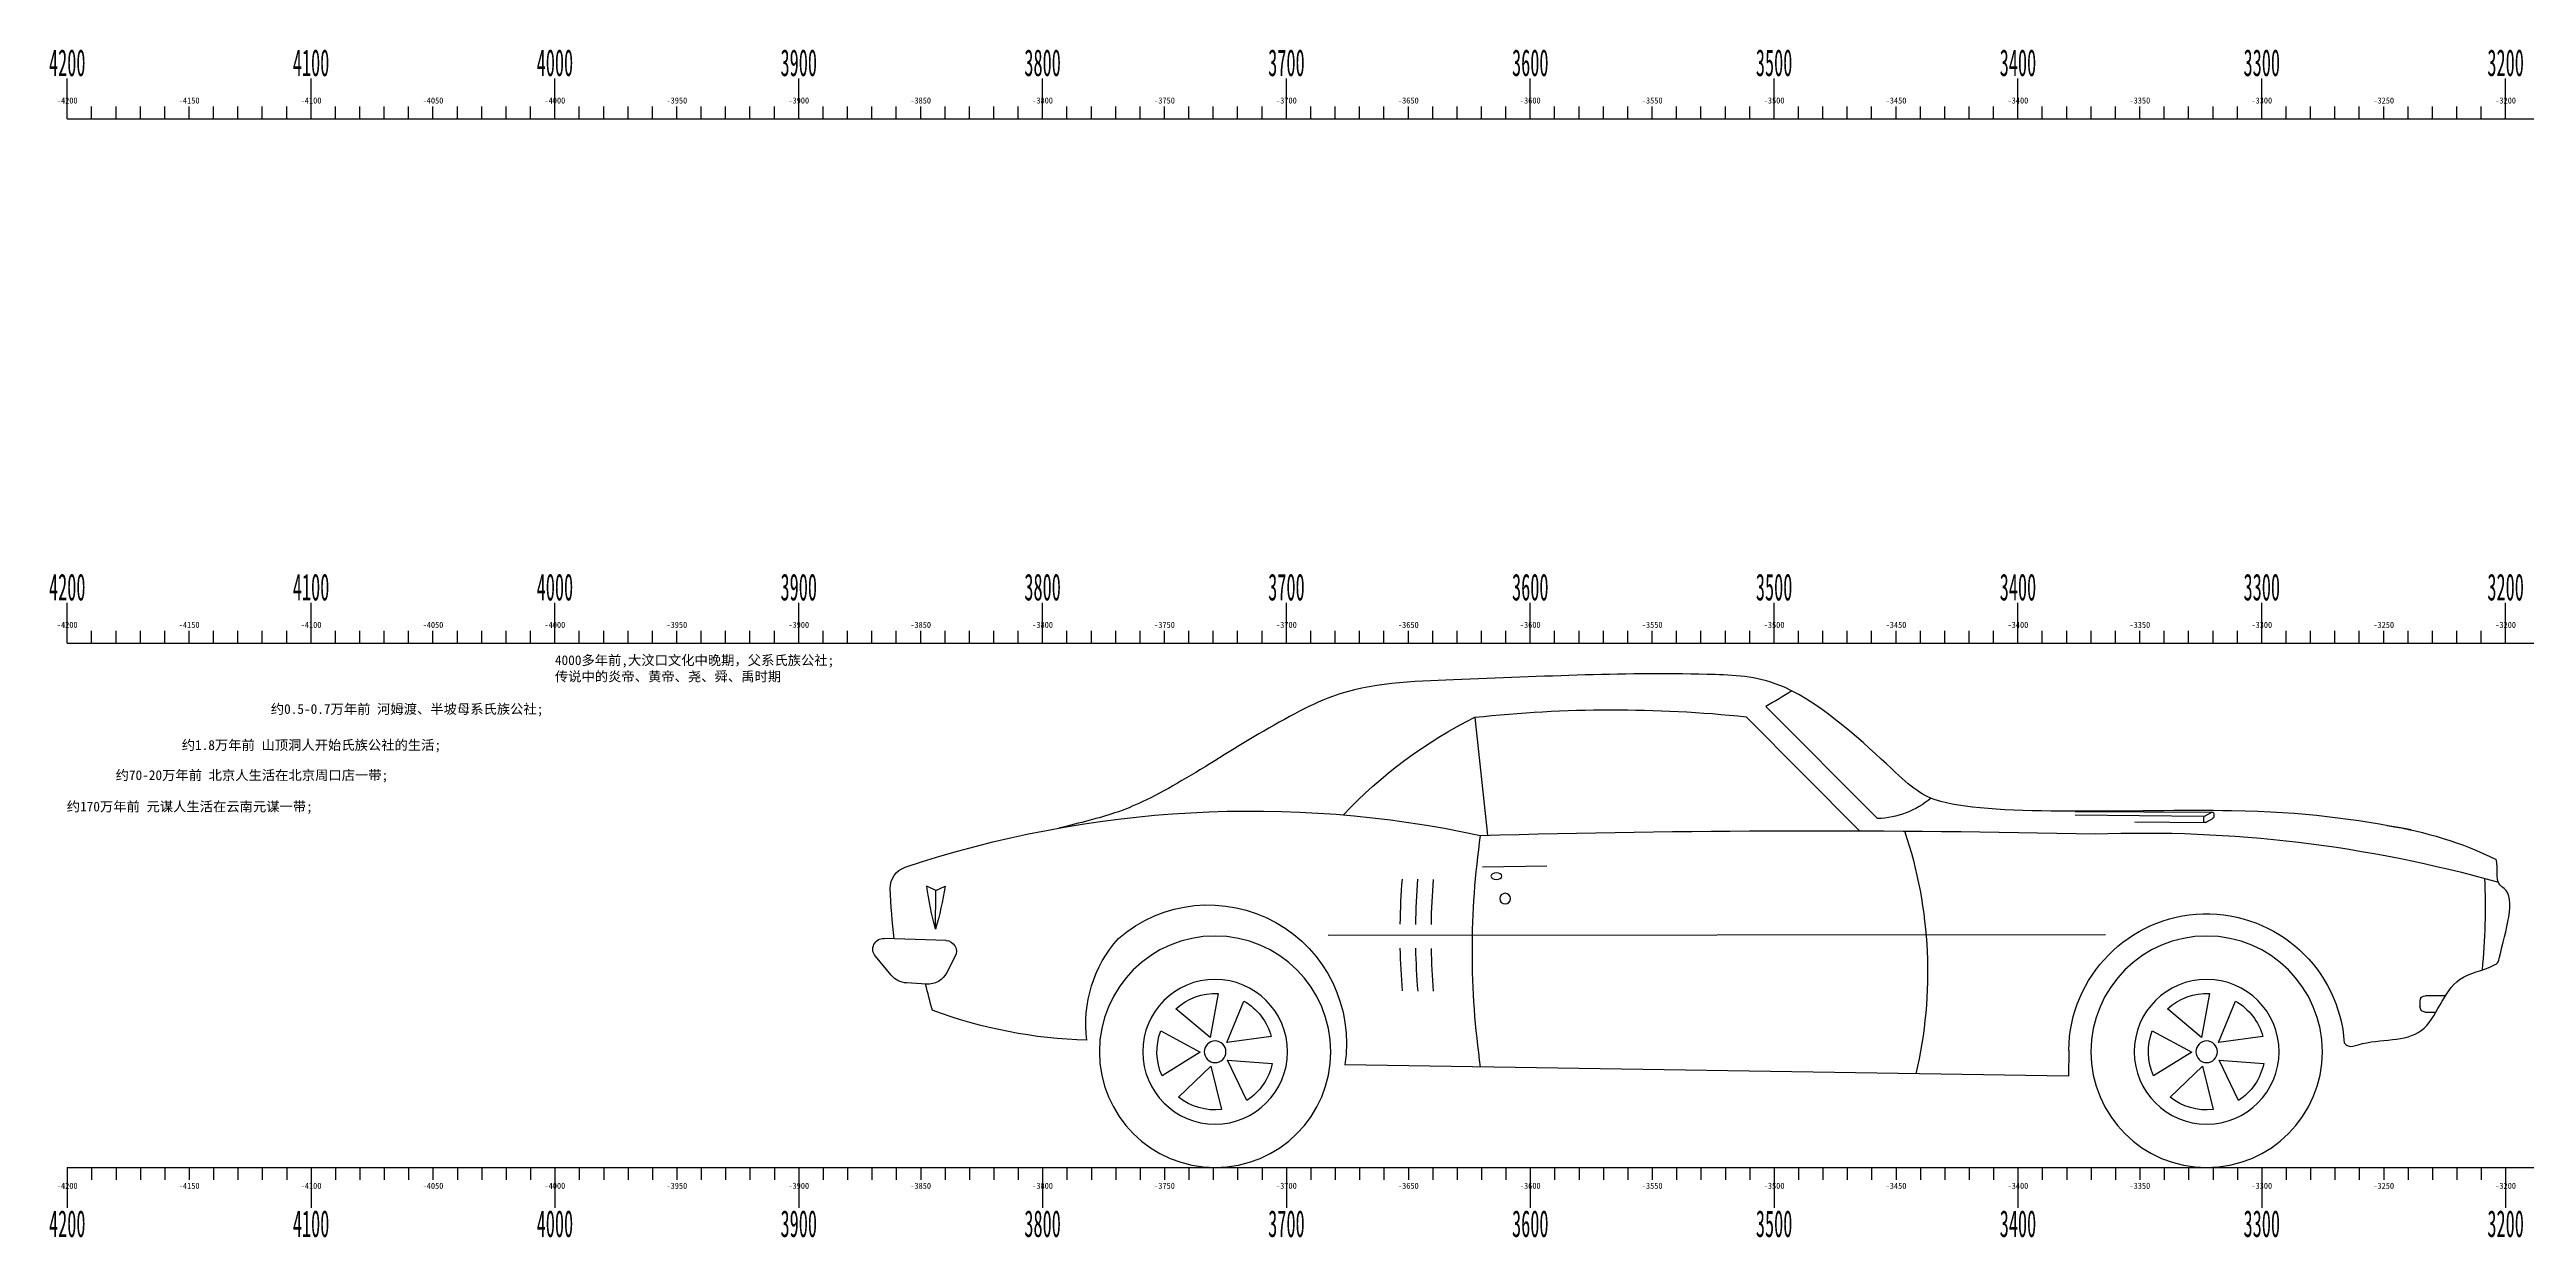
# Model space of a CAD drawing. Header units: millimetres. Extents: x 832 to 8037, y -157 to 740.
# Drawn here: x 832 to 1847, y 253 to 740 of the extents above; entities that cross this region are included whole.
import ezdxf
from ezdxf.enums import TextEntityAlignment as Align

# ---------------------------------------------------------------- set-up
doc = ezdxf.new("R2010")
doc.units = ezdxf.units.MM
doc.header["$LTSCALE"] = 0.3
for name, color, linetype in [('event', 7, 'Continuous'), ('talent', 7, 'Continuous'), ('基准', 7, 'Continuous'), ('朝代', 7, 'Continuous')]:
    doc.layers.add(name, color=color, linetype=linetype)
doc.styles.get("Standard").update_dxf_attribs({"font": ''})
doc.styles.get('Standard').set_extended_font_data('SimSun')

# ---------------------------------------------------------------- blocks, each defined once
blk = doc.blocks.new('h1')
blk.add_line((0, 0), (0, 5))
blk.add_attdef('22', text='', height=2.5).set_placement((0, 7.5), align=Align.MIDDLE_CENTER)
blk = doc.blocks.new('h8')
at = {"layer": '朝代', "color": 7}
blk.add_line((0, 0), (0, 16.5), dxfattribs=at)
at = {"layer": '朝代', "color": 1, "width": 0.5}
blk.add_attdef('00', text='', height=11, dxfattribs=at).set_placement((0, 23), align=Align.MIDDLE_CENTER)
blk = doc.blocks.new('*U41')
for p, q in [((1852.4, 1021.9), (2179.3, 1350.6)), ((1905, 986), (2237.3, 1320.1)), ((3032.4, 1318.4), (2995.2, 973.3)), ((1273.2, 1043), (871.5, 1041)), ((896.7, 1027.6), (1273.4, 1031.7)), ((1098.9, 1012.1), (892.9, 1010.3)), ((2821.7, 882.2), (3009.4, 879.9)), ((1184.9, 681.5), (3461.8, 679.9)), ((4581.3, 664.7), (4762.8, 670.8)), ((4554.2, 618.6), (4578.4, 571.2)), ((4741.6, 563), (4788.2, 618.9)), ((4638.6, 536.9), (4696.8, 540.4)), ((189.2, 502.4), (247.5, 503)), ((248, 455.4), (216.8, 455.1)), ((263.5, 487.3), (263.6, 471.4)), ((1292.2, 343.5), (1293, 267.3))]:
    blk.add_line(p, q)
for points in [[(896.8, 1014.3), (896.7, 1023, 0.269532), (892.6, 1029.8), (873.3, 1040.5, 0.575383), (867.4, 1037), (867.5, 1028.3, 0.269532), (871.6, 1021.5), (890.9, 1010.8, 0.575383)], [(879.8, 509.4), (903.2, 380.3), (1003.2, 465.1, 0.199906)], [(3784.4, 509.4), (3807.8, 380.3), (3907.8, 465.1, 0.199906)], [(723.7, 383.5), (853.7, 365.9), (804, 487.2, 0.199906)], [(3628.3, 383.5), (3758.3, 365.9), (3708.6, 487.2, 0.199906)], [(1047.7, 399.8), (932.2, 337.7), (1043.8, 268.7, 0.199906)], [(3952.3, 399.8), (3836.8, 337.7), (3948.4, 268.7, 0.199906)], [(795.2, 196.2), (852.1, 314.3), (721.3, 304.5, 0.199906)], [(995.4, 206.3), (900.7, 296.9), (869.6, 169.5, 0.199906)], [(3699.8, 196.2), (3756.7, 314.3), (3625.9, 304.5, 0.199906)], [(3900, 206.3), (3805.3, 296.9), (3774.2, 169.5, 0.199906)]]:
    blk.add_lwpolyline(points, format="xyb", close=True)
for points in [[(4612.2, 697.6), (4610.9, 811.5), (4584.2, 823.7)], [(4612.2, 697.6), (4610.9, 811.5), (4637.3, 824.3)], [(1293, 267.3), (3413.3, 300.4)]]:
    blk.add_lwpolyline(points)
for centre, radius in [((2943.5, 787.5), 15.7), ((888.4, 339), 339), ((3793, 339), 339), ((888.4, 339), 212.1), ((3793, 339), 212.1), ((888.4, 339), 31.7), ((3793, 339), 31.7)]:
    blk.add_circle(centre, radius)
for centre, radius, start, end in [((2910.9, 2669.2), 1507.9, 237.61027, 240.97846), ((2627.7, -2413), 3753.5, 83.81633, 95.97054), ((2425.8, 99.3), 1361.7, 43.27479, 63.56652), ((1861.5, 1282.4), 260.6, 230.42401, 268.00854), ((3687.4, -2156.1), 3200.2, 71.52833, 102.12419), ((1071.4, -2828.2), 3807.8, 87.83928, 105.80965), ((521.5, -80), 1093.6, 98.53035, 116.11198), ((2034.5, -34648.8), 35635.1, 88.42296, 91.3179), ((3005.1, 571.8), 1299.3, 161.43071, 193.23633), ((651.7, 633.6), 2387.7, 351.8279, 8.16738), ((4681.3, 819.2), 63.3, 357.93203, 71.52833), ((2010.7, 764.8), 1938, 177.57734, 185.52052), ((1159.2, 681.5), 2000.5, 0.85201, 4.65562), ((1204.8, 682), 2000.5, 0.85201, 4.65562), ((1250.4, 682.5), 2000.5, 0.85201, 4.65562), ((5493, 959), 918.8, 188.46832, 196.53145), ((3725.8, 939.4), 918.8, 344.74319, 352.80633), ((2960.5, 881.4), 1785.2, 353.19423, 357.93203), ((888.4, 339), 403.8, 0.63732, 176.34123), ((3812.4, 364.7), 404.3, 49.2263, 189.1528), ((3794.8, 420.2), 377, 352.72855, 41.66131), ((4582.4, 633), 31.7, 91.93898, 207.10902), ((4763.9, 639.2), 31.7, 320.16835, 91.93898), ((1159.2, 681.5), 2000.5, 355.26443, 358.86328), ((1204.8, 682), 2000.5, 355.26443, 358.86328), ((1250.4, 682.5), 2000.5, 355.26443, 358.86328), ((4634.8, 600.1), 63.3, 207.10902, 273.46767), ((2901.9, 940.5), 1785.2, 344.3985, 346.93849), ((4693, 603.6), 63.3, 273.46767, 320.16835), ((247.6, 487.2), 15.8, 0.63732, 90.63732), ((247.8, 471.2), 15.8, 270.63732, 0.63732), ((4126.8, 1798.9), 1427, 271.6865, 290.2774)]:
    blk.add_arc(centre, radius, start, end)
blk.add_ellipse((2969, 853.3), major_axis=(-16, -0.2), ratio=0.610043)
for points, knots in [([(289.3, 988.6), (458.8, 1020.9), (785.1, 1067), (1645.1, 1018.9), (1784.3, 1140.8), (2091.8, 1431.9), (2519.3, 1455.4), (2948, 1431.3), (3379.3, 1419.1), (3689.2, 1266.6), (3901.9, 1112.6), (4093.7, 1033.2), (4189, 1009.1), (4249.1, 994.5)], [18.629823, 18.629823, 18.629823, 18.629823, 19.527405, 20.700571, 21.107983, 21.608568, 21.92336, 23.151359, 23.716171, 23.908743, 24.77794, 24.943072, 25.187755, 25.187755, 25.187755, 25.187755]), ([(485.4, 364.8), (482.3, 360.9), (469.9, 350.9), (389.9, 380.9), (233.5, 354), (184.4, 564.4), (76.5, 575.4), (33.6, 599.7), (16.3, 683.7), (-24.4, 799.9), (39.1, 829), (38, 865.2), (37.8, 883.8), (37.8, 890.5), (38.6, 896.5), (40.2, 902)], [16.815853, 16.815853, 16.815853, 16.815853, 16.838212, 16.885395, 17.18439, 17.479846, 17.654423, 17.670693, 17.696923, 18.016358, 18.052739, 18.140805, 18.140805, 18.140805, 18.172382, 18.172382, 18.172382, 18.172382])]:
    blk.add_open_spline(points, degree=3, knots=knots)

msp = doc.modelspace()

# ---------------------------------------------------------------- linework, layer by layer
at = {"layer": '基准'}
for p, q in [((838.809, 711.294), (7238.809, 711.294)), ((848.809, 711.294), (848.809, 716.294)), ((858.809, 711.294), (858.809, 716.294)), ((868.809, 711.294), (868.809, 716.294)), ((878.809, 711.294), (878.809, 716.294)), ((898.809, 711.294), (898.809, 716.294)), ((908.809, 711.294), (908.809, 716.294)), ((918.809, 711.294), (918.809, 716.294)), ((928.809, 711.294), (928.809, 716.294)), ((948.809, 711.294), (948.809, 716.294)), ((958.809, 711.294), (958.809, 716.294)), ((968.809, 711.294), (968.809, 716.294)), ((978.809, 711.294), (978.809, 716.294)), ((998.809, 711.294), (998.809, 716.294)), ((1008.809, 711.294), (1008.809, 716.294)), ((1018.809, 711.294), (1018.809, 716.294)), ((1028.809, 711.294), (1028.809, 716.294)), ((1048.809, 711.294), (1048.809, 716.294)), ((1058.809, 711.294), (1058.809, 716.294)), ((1068.809, 711.294), (1068.809, 716.294)), ((1078.809, 711.294), (1078.809, 716.294)), ((1098.809, 711.294), (1098.809, 716.294)), ((1108.809, 711.294), (1108.809, 716.294)), ((1118.809, 711.294), (1118.809, 716.294)), ((1128.809, 711.294), (1128.809, 716.294)), ((1148.809, 711.294), (1148.809, 716.294)), ((1158.809, 711.294), (1158.809, 716.294)), ((1168.809, 711.294), (1168.809, 716.294)), ((1178.809, 711.294), (1178.809, 716.294)), ((1198.809, 711.294), (1198.809, 716.294)), ((1208.809, 711.294), (1208.809, 716.294)), ((1218.809, 711.294), (1218.809, 716.294)), ((1228.809, 711.294), (1228.809, 716.294)), ((1248.809, 711.294), (1248.809, 716.294)), ((1258.809, 711.294), (1258.809, 716.294)), ((1268.809, 711.294), (1268.809, 716.294)), ((1278.809, 711.294), (1278.809, 716.294)), ((1298.809, 711.294), (1298.809, 716.294)), ((1308.809, 711.294), (1308.809, 716.294)), ((1318.809, 711.294), (1318.809, 716.294)), ((1328.809, 711.294), (1328.809, 716.294)), ((1348.809, 711.294), (1348.809, 716.294)), ((1358.809, 711.294), (1358.809, 716.294)), ((1368.809, 711.294), (1368.809, 716.294)), ((1378.809, 711.294), (1378.809, 716.294)), ((1398.809, 711.294), (1398.809, 716.294)), ((1408.809, 711.294), (1408.809, 716.294)), ((1418.809, 711.294), (1418.809, 716.294)), ((1428.809, 711.294), (1428.809, 716.294)), ((1448.809, 711.294), (1448.809, 716.294)), ((1458.809, 711.294), (1458.809, 716.294)), ((1468.809, 711.294), (1468.809, 716.294)), ((1478.809, 711.294), (1478.809, 716.294)), ((1498.809, 711.294), (1498.809, 716.294)), ((1508.809, 711.294), (1508.809, 716.294)), ((1518.809, 711.294), (1518.809, 716.294)), ((1528.809, 711.294), (1528.809, 716.294)), ((1548.809, 711.294), (1548.809, 716.294)), ((1558.809, 711.294), (1558.809, 716.294)), ((1568.809, 711.294), (1568.809, 716.294)), ((1578.809, 711.294), (1578.809, 716.294)), ((1598.809, 711.294), (1598.809, 716.294)), ((1608.809, 711.294), (1608.809, 716.294)), ((1618.809, 711.294), (1618.809, 716.294)), ((1628.809, 711.294), (1628.809, 716.294)), ((1648.809, 711.294), (1648.809, 716.294)), ((1658.809, 711.294), (1658.809, 716.294)), ((1668.809, 711.294), (1668.809, 716.294)), ((1678.809, 711.294), (1678.809, 716.294)), ((1698.809, 711.294), (1698.809, 716.294)), ((1708.809, 711.294), (1708.809, 716.294)), ((1718.809, 711.294), (1718.809, 716.294)), ((1728.809, 711.294), (1728.809, 716.294)), ((1748.809, 711.294), (1748.809, 716.294)), ((1758.809, 711.294), (1758.809, 716.294)), ((1768.809, 711.294), (1768.809, 716.294)), ((1778.809, 711.294), (1778.809, 716.294)), ((1798.809, 711.294), (1798.809, 716.294)), ((1808.809, 711.294), (1808.809, 716.294)), ((1818.809, 711.294), (1818.809, 716.294)), ((1828.809, 711.294), (1828.809, 716.294)), ((848.809, 496.294), (848.809, 501.294)), ((858.809, 496.294), (858.809, 501.294)), ((868.809, 496.294), (868.809, 501.294)), ((878.809, 496.294), (878.809, 501.294)), ((898.809, 496.294), (898.809, 501.294)), ((908.809, 496.294), (908.809, 501.294)), ((918.809, 496.294), (918.809, 501.294)), ((928.809, 496.294), (928.809, 501.294)), ((948.809, 496.294), (948.809, 501.294)), ((958.809, 496.294), (958.809, 501.294)), ((968.809, 496.294), (968.809, 501.294)), ((978.809, 496.294), (978.809, 501.294)), ((998.809, 496.294), (998.809, 501.294)), ((1008.809, 496.294), (1008.809, 501.294)), ((1018.809, 496.294), (1018.809, 501.294)), ((1028.809, 496.294), (1028.809, 501.294)), ((1048.809, 496.294), (1048.809, 501.294)), ((1058.809, 496.294), (1058.809, 501.294)), ((1068.809, 496.294), (1068.809, 501.294)), ((1078.809, 496.294), (1078.809, 501.294)), ((1098.809, 496.294), (1098.809, 501.294)), ((1108.809, 496.294), (1108.809, 501.294)), ((1118.809, 496.294), (1118.809, 501.294)), ((1128.809, 496.294), (1128.809, 501.294)), ((1148.809, 496.294), (1148.809, 501.294)), ((1158.809, 496.294), (1158.809, 501.294)), ((1168.809, 496.294), (1168.809, 501.294)), ((1178.809, 496.294), (1178.809, 501.294)), ((1198.809, 496.294), (1198.809, 501.294)), ((1208.809, 496.294), (1208.809, 501.294)), ((1218.809, 496.294), (1218.809, 501.294)), ((1228.809, 496.294), (1228.809, 501.294)), ((1248.809, 496.294), (1248.809, 501.294)), ((1258.809, 496.294), (1258.809, 501.294)), ((1268.809, 496.294), (1268.809, 501.294)), ((1278.809, 496.294), (1278.809, 501.294)), ((1298.809, 496.294), (1298.809, 501.294)), ((1308.809, 496.294), (1308.809, 501.294)), ((1318.809, 496.294), (1318.809, 501.294)), ((1328.809, 496.294), (1328.809, 501.294)), ((1348.809, 496.294), (1348.809, 501.294)), ((1358.809, 496.294), (1358.809, 501.294)), ((1368.809, 496.294), (1368.809, 501.294)), ((1378.809, 496.294), (1378.809, 501.294)), ((1398.809, 496.294), (1398.809, 501.294)), ((1408.809, 496.294), (1408.809, 501.294)), ((1418.809, 496.294), (1418.809, 501.294)), ((1428.809, 496.294), (1428.809, 501.294)), ((1448.809, 496.294), (1448.809, 501.294)), ((1458.809, 496.294), (1458.809, 501.294)), ((1468.809, 496.294), (1468.809, 501.294)), ((1478.809, 496.294), (1478.809, 501.294)), ((1498.809, 496.294), (1498.809, 501.294)), ((1508.809, 496.294), (1508.809, 501.294)), ((1518.809, 496.294), (1518.809, 501.294)), ((1528.809, 496.294), (1528.809, 501.294)), ((1548.809, 496.294), (1548.809, 501.294)), ((1558.809, 496.294), (1558.809, 501.294)), ((1568.809, 496.294), (1568.809, 501.294)), ((1578.809, 496.294), (1578.809, 501.294)), ((1598.809, 496.294), (1598.809, 501.294)), ((1608.809, 496.294), (1608.809, 501.294)), ((1618.809, 496.294), (1618.809, 501.294)), ((1628.809, 496.294), (1628.809, 501.294)), ((1648.809, 496.294), (1648.809, 501.294)), ((1658.809, 496.294), (1658.809, 501.294)), ((1668.809, 496.294), (1668.809, 501.294)), ((1678.809, 496.294), (1678.809, 501.294)), ((1698.809, 496.294), (1698.809, 501.294)), ((1708.809, 496.294), (1708.809, 501.294)), ((1718.809, 496.294), (1718.809, 501.294)), ((1728.809, 496.294), (1728.809, 501.294)), ((1748.809, 496.294), (1748.809, 501.294)), ((1758.809, 496.294), (1758.809, 501.294)), ((1768.809, 496.294), (1768.809, 501.294)), ((1778.809, 496.294), (1778.809, 501.294)), ((1798.809, 496.294), (1798.809, 501.294)), ((1808.809, 496.294), (1808.809, 501.294)), ((1818.809, 496.294), (1818.809, 501.294)), ((1828.809, 496.294), (1828.809, 501.294)), ((838.809, 496.294), (7238.809, 496.294)), ((838.809, 281.294), (7238.809, 281.294)), ((838.809, 281.294), (7238.809, 281.294)), ((838.809, 281.294), (7238.809, 281.294)), ((838.809, 281.294), (7238.809, 281.294)), ((838.809, 281.294), (7238.809, 281.294)), ((848.809, 281.294), (848.809, 276.294)), ((858.809, 281.294), (858.809, 276.294)), ((868.809, 281.294), (868.809, 276.294)), ((878.809, 281.294), (878.809, 276.294)), ((898.809, 281.294), (898.809, 276.294)), ((908.809, 281.294), (908.809, 276.294)), ((918.809, 281.294), (918.809, 276.294)), ((928.809, 281.294), (928.809, 276.294)), ((948.809, 281.294), (948.809, 276.294)), ((958.809, 281.294), (958.809, 276.294)), ((968.809, 281.294), (968.809, 276.294)), ((978.809, 281.294), (978.809, 276.294)), ((998.809, 281.294), (998.809, 276.294)), ((1008.809, 281.294), (1008.809, 276.294)), ((1018.809, 281.294), (1018.809, 276.294)), ((1028.809, 281.294), (1028.809, 276.294)), ((1048.809, 281.294), (1048.809, 276.294)), ((1058.809, 281.294), (1058.809, 276.294)), ((1068.809, 281.294), (1068.809, 276.294)), ((1078.809, 281.294), (1078.809, 276.294)), ((1098.809, 281.294), (1098.809, 276.294)), ((1108.809, 281.294), (1108.809, 276.294)), ((1118.809, 281.294), (1118.809, 276.294)), ((1128.809, 281.294), (1128.809, 276.294)), ((1148.809, 281.294), (1148.809, 276.294)), ((1158.809, 281.294), (1158.809, 276.294)), ((1168.809, 281.294), (1168.809, 276.294)), ((1178.809, 281.294), (1178.809, 276.294)), ((1198.809, 281.294), (1198.809, 276.294)), ((1208.809, 281.294), (1208.809, 276.294)), ((1218.809, 281.294), (1218.809, 276.294)), ((1228.809, 281.294), (1228.809, 276.294)), ((1248.809, 281.294), (1248.809, 276.294)), ((1258.809, 281.294), (1258.809, 276.294)), ((1268.809, 281.294), (1268.809, 276.294)), ((1278.809, 281.294), (1278.809, 276.294)), ((1298.809, 281.294), (1298.809, 276.294)), ((1308.809, 281.294), (1308.809, 276.294)), ((1318.809, 281.294), (1318.809, 276.294)), ((1328.809, 281.294), (1328.809, 276.294)), ((1348.809, 281.294), (1348.809, 276.294)), ((1358.809, 281.294), (1358.809, 276.294)), ((1368.809, 281.294), (1368.809, 276.294)), ((1378.809, 281.294), (1378.809, 276.294)), ((1398.809, 281.294), (1398.809, 276.294)), ((1408.809, 281.294), (1408.809, 276.294)), ((1418.809, 281.294), (1418.809, 276.294)), ((1428.809, 281.294), (1428.809, 276.294)), ((1448.809, 281.294), (1448.809, 276.294)), ((1458.809, 281.294), (1458.809, 276.294)), ((1468.809, 281.294), (1468.809, 276.294)), ((1478.809, 281.294), (1478.809, 276.294)), ((1498.809, 281.294), (1498.809, 276.294)), ((1508.809, 281.294), (1508.809, 276.294)), ((1518.809, 281.294), (1518.809, 276.294)), ((1528.809, 281.294), (1528.809, 276.294)), ((1548.809, 281.294), (1548.809, 276.294)), ((1558.809, 281.294), (1558.809, 276.294)), ((1568.809, 281.294), (1568.809, 276.294)), ((1578.809, 281.294), (1578.809, 276.294)), ((1598.809, 281.294), (1598.809, 276.294)), ((1608.809, 281.294), (1608.809, 276.294)), ((1618.809, 281.294), (1618.809, 276.294)), ((1628.809, 281.294), (1628.809, 276.294)), ((1648.809, 281.294), (1648.809, 276.294)), ((1658.809, 281.294), (1658.809, 276.294)), ((1668.809, 281.294), (1668.809, 276.294)), ((1678.809, 281.294), (1678.809, 276.294)), ((1698.809, 281.294), (1698.809, 276.294)), ((1708.809, 281.294), (1708.809, 276.294)), ((1718.809, 281.294), (1718.809, 276.294)), ((1728.809, 281.294), (1728.809, 276.294)), ((1748.809, 281.294), (1748.809, 276.294)), ((1758.809, 281.294), (1758.809, 276.294)), ((1768.809, 281.294), (1768.809, 276.294)), ((1778.809, 281.294), (1778.809, 276.294)), ((1798.809, 281.294), (1798.809, 276.294)), ((1808.809, 281.294), (1808.809, 276.294)), ((1818.809, 281.294), (1818.809, 276.294)), ((1828.809, 281.294), (1828.809, 276.294))]:
    msp.add_line(p, q, dxfattribs=at)

# ---------------------------------------------------------------- block references
at = {"layer": 'talent', "color": 3, "xscale": -0.1399999999998727, "yscale": 0.1400000000000006, "zscale": 0.14}
msp.add_blockref('*U41', (1840.579, 281.292), dxfattribs=at)
at = {"layer": '基准'}
for name, p, values in [('h8', (838.809, 711.294), {'00': '4200'}), ('h8', (938.809, 711.294), {'00': '4100'}), ('h8', (1038.809, 711.294), {'00': '4000'}), ('h8', (1138.809, 711.294), {'00': '3900'}), ('h8', (1238.809, 711.294), {'00': '3800'}), ('h8', (1338.809, 711.294), {'00': '3700'}), ('h8', (1438.809, 711.294), {'00': '3600'}), ('h8', (1538.809, 711.294), {'00': '3500'}), ('h8', (1638.809, 711.294), {'00': '3400'}), ('h8', (1738.809, 711.294), {'00': '3300'}), ('h8', (1838.809, 711.294), {'00': '3200'}), ('h1', (1188.809, 711.294), {'22': '-3850'}), ('h1', (1288.809, 711.294), {'22': '-3750'}), ('h1', (1388.809, 711.294), {'22': '-3650'}), ('h1', (1488.809, 711.294), {'22': '-3550'}), ('h1', (1588.809, 711.294), {'22': '-3450'}), ('h1', (1688.809, 711.294), {'22': '-3350'}), ('h1', (1788.809, 711.294), {'22': '-3250'}), ('h8', (838.809, 496.294), {'00': '4200'}), ('h8', (938.809, 496.294), {'00': '4100'}), ('h8', (1038.809, 496.294), {'00': '4000'}), ('h8', (1138.809, 496.294), {'00': '3900'}), ('h8', (1238.809, 496.294), {'00': '3800'}), ('h8', (1338.809, 496.294), {'00': '3700'}), ('h8', (1438.809, 496.294), {'00': '3600'}), ('h8', (1538.809, 496.294), {'00': '3500'}), ('h8', (1638.809, 496.294), {'00': '3400'}), ('h8', (1738.809, 496.294), {'00': '3300'}), ('h8', (1838.809, 496.294), {'00': '3200'}), ('h1', (1188.809, 496.294), {'22': '-3850'}), ('h1', (1288.809, 496.294), {'22': '-3750'}), ('h1', (1388.809, 496.294), {'22': '-3650'}), ('h1', (1488.809, 496.294), {'22': '-3550'}), ('h1', (1588.809, 496.294), {'22': '-3450'}), ('h1', (1688.809, 496.294), {'22': '-3350'}), ('h1', (1788.809, 496.294), {'22': '-3250'})]:
    msp.add_blockref(name, p, dxfattribs=at).add_auto_attribs(values)
ref = msp.add_blockref('h1', (838.809, 711.294), dxfattribs=dict(at, xscale=-1))
ref.add_attrib('22', '-4200', dxfattribs={"layer": '0', "color": 1, "height": 2.5}).set_placement((838.809, 718.794), align=Align.MIDDLE_CENTER)
ref = msp.add_blockref('h1', (888.809, 711.294), dxfattribs=dict(at, xscale=-1))
ref.add_attrib('22', '-4150', dxfattribs={"layer": '0', "height": 2.5}).set_placement((888.809, 718.794), align=Align.MIDDLE_CENTER)
ref = msp.add_blockref('h1', (938.809, 711.294), dxfattribs=dict(at, xscale=-1))
ref.add_attrib('22', '-4100', dxfattribs={"layer": '0', "color": 1, "height": 2.5}).set_placement((938.809, 718.794), align=Align.MIDDLE_CENTER)
ref = msp.add_blockref('h1', (988.809, 711.294), dxfattribs=dict(at, xscale=-1))
ref.add_attrib('22', '-4050', dxfattribs={"layer": '0', "height": 2.5}).set_placement((988.809, 718.794), align=Align.MIDDLE_CENTER)
ref = msp.add_blockref('h1', (1038.809, 711.294), dxfattribs=dict(at, xscale=-1))
ref.add_attrib('22', '-4000', dxfattribs={"layer": '0', "color": 1, "height": 2.5}).set_placement((1038.809, 718.794), align=Align.MIDDLE_CENTER)
ref = msp.add_blockref('h1', (1088.809, 711.294), dxfattribs=dict(at, xscale=-1))
ref.add_attrib('22', '-3950', dxfattribs={"layer": '0', "height": 2.5}).set_placement((1088.809, 718.794), align=Align.MIDDLE_CENTER)
ref = msp.add_blockref('h1', (1138.809, 711.294), dxfattribs=at)
ref.add_attrib('22', '-3900', dxfattribs={"layer": '0', "color": 1, "height": 2.5}).set_placement((1138.809, 718.794), align=Align.MIDDLE_CENTER)
ref = msp.add_blockref('h1', (1238.809, 711.294), dxfattribs=at)
ref.add_attrib('22', '-3800', dxfattribs={"layer": '0', "color": 1, "height": 2.5}).set_placement((1238.809, 718.794), align=Align.MIDDLE_CENTER)
ref = msp.add_blockref('h1', (1338.809, 711.294), dxfattribs=at)
ref.add_attrib('22', '-3700', dxfattribs={"layer": '0', "color": 1, "height": 2.5}).set_placement((1338.809, 718.794), align=Align.MIDDLE_CENTER)
ref = msp.add_blockref('h1', (1438.809, 711.294), dxfattribs=at)
ref.add_attrib('22', '-3600', dxfattribs={"layer": '0', "color": 1, "height": 2.5}).set_placement((1438.809, 718.794), align=Align.MIDDLE_CENTER)
ref = msp.add_blockref('h1', (1538.809, 711.294), dxfattribs=at)
ref.add_attrib('22', '-3500', dxfattribs={"layer": '0', "color": 1, "height": 2.5}).set_placement((1538.809, 718.794), align=Align.MIDDLE_CENTER)
ref = msp.add_blockref('h1', (1638.809, 711.294), dxfattribs=at)
ref.add_attrib('22', '-3400', dxfattribs={"layer": '0', "color": 1, "height": 2.5}).set_placement((1638.809, 718.794), align=Align.MIDDLE_CENTER)
ref = msp.add_blockref('h1', (1738.809, 711.294), dxfattribs=at)
ref.add_attrib('22', '-3300', dxfattribs={"layer": '0', "color": 1, "height": 2.5}).set_placement((1738.809, 718.794), align=Align.MIDDLE_CENTER)
ref = msp.add_blockref('h1', (1838.809, 711.294), dxfattribs=at)
ref.add_attrib('22', '-3200', dxfattribs={"layer": '0', "color": 1, "height": 2.5}).set_placement((1838.809, 718.794), align=Align.MIDDLE_CENTER)
ref = msp.add_blockref('h1', (838.809, 496.294), dxfattribs=dict(at, xscale=-1))
ref.add_attrib('22', '-4200', dxfattribs={"layer": '0', "color": 1, "height": 2.5}).set_placement((838.809, 503.794), align=Align.MIDDLE_CENTER)
ref = msp.add_blockref('h1', (888.809, 496.294), dxfattribs=dict(at, xscale=-1))
ref.add_attrib('22', '-4150', dxfattribs={"layer": '0', "height": 2.5}).set_placement((888.809, 503.794), align=Align.MIDDLE_CENTER)
ref = msp.add_blockref('h1', (938.809, 496.294), dxfattribs=dict(at, xscale=-1))
ref.add_attrib('22', '-4100', dxfattribs={"layer": '0', "color": 1, "height": 2.5}).set_placement((938.809, 503.794), align=Align.MIDDLE_CENTER)
ref = msp.add_blockref('h1', (988.809, 496.294), dxfattribs=dict(at, xscale=-1))
ref.add_attrib('22', '-4050', dxfattribs={"layer": '0', "height": 2.5}).set_placement((988.809, 503.794), align=Align.MIDDLE_CENTER)
ref = msp.add_blockref('h1', (1038.809, 496.294), dxfattribs=dict(at, xscale=-1))
ref.add_attrib('22', '-4000', dxfattribs={"layer": '0', "color": 1, "height": 2.5}).set_placement((1038.809, 503.794), align=Align.MIDDLE_CENTER)
ref = msp.add_blockref('h1', (1088.809, 496.294), dxfattribs=dict(at, xscale=-1))
ref.add_attrib('22', '-3950', dxfattribs={"layer": '0', "height": 2.5}).set_placement((1088.809, 503.794), align=Align.MIDDLE_CENTER)
ref = msp.add_blockref('h1', (1138.809, 496.294), dxfattribs=at)
ref.add_attrib('22', '-3900', dxfattribs={"layer": '0', "color": 1, "height": 2.5}).set_placement((1138.809, 503.794), align=Align.MIDDLE_CENTER)
ref = msp.add_blockref('h1', (1238.809, 496.294), dxfattribs=at)
ref.add_attrib('22', '-3800', dxfattribs={"layer": '0', "color": 1, "height": 2.5}).set_placement((1238.809, 503.794), align=Align.MIDDLE_CENTER)
ref = msp.add_blockref('h1', (1338.809, 496.294), dxfattribs=at)
ref.add_attrib('22', '-3700', dxfattribs={"layer": '0', "color": 1, "height": 2.5}).set_placement((1338.809, 503.794), align=Align.MIDDLE_CENTER)
ref = msp.add_blockref('h1', (1438.809, 496.294), dxfattribs=at)
ref.add_attrib('22', '-3600', dxfattribs={"layer": '0', "color": 1, "height": 2.5}).set_placement((1438.809, 503.794), align=Align.MIDDLE_CENTER)
ref = msp.add_blockref('h1', (1538.809, 496.294), dxfattribs=at)
ref.add_attrib('22', '-3500', dxfattribs={"layer": '0', "color": 1, "height": 2.5}).set_placement((1538.809, 503.794), align=Align.MIDDLE_CENTER)
ref = msp.add_blockref('h1', (1638.809, 496.294), dxfattribs=at)
ref.add_attrib('22', '-3400', dxfattribs={"layer": '0', "color": 1, "height": 2.5}).set_placement((1638.809, 503.794), align=Align.MIDDLE_CENTER)
ref = msp.add_blockref('h1', (1738.809, 496.294), dxfattribs=at)
ref.add_attrib('22', '-3300', dxfattribs={"layer": '0', "color": 1, "height": 2.5}).set_placement((1738.809, 503.794), align=Align.MIDDLE_CENTER)
ref = msp.add_blockref('h1', (1838.809, 496.294), dxfattribs=at)
ref.add_attrib('22', '-3200', dxfattribs={"layer": '0', "color": 1, "height": 2.5}).set_placement((1838.809, 503.794), align=Align.MIDDLE_CENTER)
ref = msp.add_blockref('h8', (838.809, 281.294), dxfattribs=dict(at, xscale=-1, rotation=180))
ref.add_attrib('00', '4200', dxfattribs={"layer": '朝代', "color": 1, "height": 11, "width": 0.5}).set_placement((838.811, 258.294), align=Align.MIDDLE_CENTER)
ref = msp.add_blockref('h1', (838.809, 281.294), dxfattribs=dict(at, rotation=180))
ref.add_attrib('22', '-4200', dxfattribs={"layer": '0', "color": 1, "height": 2.5}).set_placement((838.809, 273.794), align=Align.MIDDLE_CENTER)
ref = msp.add_blockref('h1', (888.809, 281.294), dxfattribs=dict(at, rotation=180))
ref.add_attrib('22', '-4150', dxfattribs={"layer": '0', "height": 2.5}).set_placement((888.809, 273.794), align=Align.MIDDLE_CENTER)
ref = msp.add_blockref('h8', (938.809, 281.294), dxfattribs=dict(at, xscale=-1, rotation=180))
ref.add_attrib('00', '4100', dxfattribs={"layer": '朝代', "color": 1, "height": 11, "width": 0.5}).set_placement((938.811, 258.294), align=Align.MIDDLE_CENTER)
ref = msp.add_blockref('h1', (938.809, 281.294), dxfattribs=dict(at, rotation=180))
ref.add_attrib('22', '-4100', dxfattribs={"layer": '0', "color": 1, "height": 2.5}).set_placement((938.809, 273.794), align=Align.MIDDLE_CENTER)
ref = msp.add_blockref('h1', (988.809, 281.294), dxfattribs=dict(at, rotation=180))
ref.add_attrib('22', '-4050', dxfattribs={"layer": '0', "height": 2.5}).set_placement((988.809, 273.794), align=Align.MIDDLE_CENTER)
ref = msp.add_blockref('h8', (1038.809, 281.294), dxfattribs=dict(at, xscale=-1, rotation=180))
ref.add_attrib('00', '4000', dxfattribs={"layer": '朝代', "color": 1, "height": 11, "width": 0.5}).set_placement((1038.811, 258.294), align=Align.MIDDLE_CENTER)
ref = msp.add_blockref('h1', (1038.809, 281.294), dxfattribs=dict(at, rotation=180))
ref.add_attrib('22', '-4000', dxfattribs={"layer": '0', "color": 1, "height": 2.5}).set_placement((1038.809, 273.794), align=Align.MIDDLE_CENTER)
ref = msp.add_blockref('h1', (1088.809, 281.294), dxfattribs=dict(at, rotation=180))
ref.add_attrib('22', '-3950', dxfattribs={"layer": '0', "height": 2.5}).set_placement((1088.809, 273.794), align=Align.MIDDLE_CENTER)
ref = msp.add_blockref('h8', (1138.809, 281.294), dxfattribs=dict(at, xscale=-1, rotation=180))
ref.add_attrib('00', '3900', dxfattribs={"layer": '朝代', "color": 1, "height": 11, "width": 0.5}).set_placement((1138.811, 258.294), align=Align.MIDDLE_CENTER)
ref = msp.add_blockref('h1', (1138.809, 281.294), dxfattribs=dict(at, xscale=-1, rotation=180))
ref.add_attrib('22', '-3900', dxfattribs={"layer": '0', "color": 1, "height": 2.5}).set_placement((1138.809, 273.794), align=Align.MIDDLE_CENTER)
ref = msp.add_blockref('h1', (1188.809, 281.294), dxfattribs=dict(at, xscale=-1, rotation=180))
ref.add_attrib('22', '-3850', dxfattribs={"layer": '0', "height": 2.5}).set_placement((1188.809, 273.794), align=Align.MIDDLE_CENTER)
ref = msp.add_blockref('h8', (1238.809, 281.294), dxfattribs=dict(at, xscale=-1, rotation=180))
ref.add_attrib('00', '3800', dxfattribs={"layer": '朝代', "color": 1, "height": 11, "width": 0.5}).set_placement((1238.811, 258.294), align=Align.MIDDLE_CENTER)
ref = msp.add_blockref('h1', (1238.809, 281.294), dxfattribs=dict(at, xscale=-1, rotation=180))
ref.add_attrib('22', '-3800', dxfattribs={"layer": '0', "color": 1, "height": 2.5}).set_placement((1238.809, 273.794), align=Align.MIDDLE_CENTER)
ref = msp.add_blockref('h1', (1288.809, 281.294), dxfattribs=dict(at, xscale=-1, rotation=180))
ref.add_attrib('22', '-3750', dxfattribs={"layer": '0', "height": 2.5}).set_placement((1288.809, 273.794), align=Align.MIDDLE_CENTER)
ref = msp.add_blockref('h8', (1338.809, 281.294), dxfattribs=dict(at, xscale=-1, rotation=180))
ref.add_attrib('00', '3700', dxfattribs={"layer": '朝代', "color": 1, "height": 11, "width": 0.5}).set_placement((1338.811, 258.294), align=Align.MIDDLE_CENTER)
ref = msp.add_blockref('h1', (1338.809, 281.294), dxfattribs=dict(at, xscale=-1, rotation=180))
ref.add_attrib('22', '-3700', dxfattribs={"layer": '0', "color": 1, "height": 2.5}).set_placement((1338.809, 273.794), align=Align.MIDDLE_CENTER)
ref = msp.add_blockref('h1', (1388.809, 281.294), dxfattribs=dict(at, xscale=-1, rotation=180))
ref.add_attrib('22', '-3650', dxfattribs={"layer": '0', "height": 2.5}).set_placement((1388.809, 273.794), align=Align.MIDDLE_CENTER)
ref = msp.add_blockref('h8', (1438.809, 281.294), dxfattribs=dict(at, xscale=-1, rotation=180))
ref.add_attrib('00', '3600', dxfattribs={"layer": '朝代', "color": 1, "height": 11, "width": 0.5}).set_placement((1438.811, 258.294), align=Align.MIDDLE_CENTER)
ref = msp.add_blockref('h1', (1438.809, 281.294), dxfattribs=dict(at, xscale=-1, rotation=180))
ref.add_attrib('22', '-3600', dxfattribs={"layer": '0', "color": 1, "height": 2.5}).set_placement((1438.809, 273.794), align=Align.MIDDLE_CENTER)
ref = msp.add_blockref('h1', (1488.809, 281.294), dxfattribs=dict(at, xscale=-1, rotation=180))
ref.add_attrib('22', '-3550', dxfattribs={"layer": '0', "height": 2.5}).set_placement((1488.809, 273.794), align=Align.MIDDLE_CENTER)
ref = msp.add_blockref('h8', (1538.809, 281.294), dxfattribs=dict(at, xscale=-1, rotation=180))
ref.add_attrib('00', '3500', dxfattribs={"layer": '朝代', "color": 1, "height": 11, "width": 0.5}).set_placement((1538.811, 258.294), align=Align.MIDDLE_CENTER)
ref = msp.add_blockref('h1', (1538.809, 281.294), dxfattribs=dict(at, xscale=-1, rotation=180))
ref.add_attrib('22', '-3500', dxfattribs={"layer": '0', "color": 1, "height": 2.5}).set_placement((1538.809, 273.794), align=Align.MIDDLE_CENTER)
ref = msp.add_blockref('h1', (1588.809, 281.294), dxfattribs=dict(at, xscale=-1, rotation=180))
ref.add_attrib('22', '-3450', dxfattribs={"layer": '0', "height": 2.5}).set_placement((1588.809, 273.794), align=Align.MIDDLE_CENTER)
ref = msp.add_blockref('h8', (1638.809, 281.294), dxfattribs=dict(at, xscale=-1, rotation=180))
ref.add_attrib('00', '3400', dxfattribs={"layer": '朝代', "color": 1, "height": 11, "width": 0.5}).set_placement((1638.811, 258.294), align=Align.MIDDLE_CENTER)
ref = msp.add_blockref('h1', (1638.809, 281.294), dxfattribs=dict(at, xscale=-1, rotation=180))
ref.add_attrib('22', '-3400', dxfattribs={"layer": '0', "color": 1, "height": 2.5}).set_placement((1638.809, 273.794), align=Align.MIDDLE_CENTER)
ref = msp.add_blockref('h1', (1688.809, 281.294), dxfattribs=dict(at, xscale=-1, rotation=180))
ref.add_attrib('22', '-3350', dxfattribs={"layer": '0', "height": 2.5}).set_placement((1688.809, 273.794), align=Align.MIDDLE_CENTER)
ref = msp.add_blockref('h8', (1738.809, 281.294), dxfattribs=dict(at, xscale=-1, rotation=180))
ref.add_attrib('00', '3300', dxfattribs={"layer": '朝代', "color": 1, "height": 11, "width": 0.5}).set_placement((1738.811, 258.294), align=Align.MIDDLE_CENTER)
ref = msp.add_blockref('h1', (1738.809, 281.294), dxfattribs=dict(at, xscale=-1, rotation=180))
ref.add_attrib('22', '-3300', dxfattribs={"layer": '0', "color": 1, "height": 2.5}).set_placement((1738.809, 273.794), align=Align.MIDDLE_CENTER)
ref = msp.add_blockref('h1', (1788.809, 281.294), dxfattribs=dict(at, xscale=-1, rotation=180))
ref.add_attrib('22', '-3250', dxfattribs={"layer": '0', "height": 2.5}).set_placement((1788.809, 273.794), align=Align.MIDDLE_CENTER)
ref = msp.add_blockref('h8', (1838.809, 281.294), dxfattribs=dict(at, xscale=-1, rotation=180))
ref.add_attrib('00', '3200', dxfattribs={"layer": '朝代', "color": 1, "height": 11, "width": 0.5}).set_placement((1838.811, 258.294), align=Align.MIDDLE_CENTER)
ref = msp.add_blockref('h1', (1838.809, 281.294), dxfattribs=dict(at, xscale=-1, rotation=180))
ref.add_attrib('22', '-3200', dxfattribs={"layer": '0', "color": 1, "height": 2.5}).set_placement((1838.809, 273.794), align=Align.MIDDLE_CENTER)

# ---------------------------------------------------------------- texts
at = {"layer": 'event', "char_height": 4, "attachment_point": 1}
for s, insert, width in [('{\\fSimSun|b0|i0|c0|p2;4000\\fSimSun|b0|i0|c134|p2;多年前,大汶口文化中晚期，父系氏族公社\\fSimSun|b0|i0|c0|p2;;\\P\\fSimSun|b0|i0|c134|p2;传说中的炎帝、黄帝、尧、舜、禹时期}', (1038.811, 491.294), 128.60605), ('{\\fSimSun|b0|i0|c134|p2;约\\fSimSun|b0|i0|c0|p2;0.5-0.7\\fSimSun|b0|i0|c134|p2;万年前 河姆渡、半坡母系氏族公社\\fSimSun|b0|i0|c0|p2;;}', (922.285, 471.294), 117.43547), ('{\\fSimSun|b0|i0|c134|p2;约\\fSimSun|b0|i0|c0|p2;1.8\\fSimSun|b0|i0|c134|p2;万年前 山顶洞人开始氏族公社的生活\\fSimSun|b0|i0|c0|p2;;}', (885.758, 456.523), 122.44524), ('{\\fSimSun|b0|i0|c134|p2;约\\fSimSun|b0|i0|c0|p2;70-20\\fSimSun|b0|i0|c134|p2;万年前 北京人生活在北京周口店一带\\fSimSun|b0|i0|c0|p2;;}', (858.647, 444.159), 122.44524), ('{\\fSimSun|b0|i0|c134|p2;约\\fSimSun|b0|i0|c0|p2;170\\fSimSun|b0|i0|c134|p2;万年前 元谋人生活在云南元谋一带\\fSimSun|b0|i0|c0|p2;;}', (838.608, 431.294), 122.44524)]:
    msp.add_mtext(s, dxfattribs=dict(at, insert=insert, width=width))

doc.saveas('drawing.dxf')
